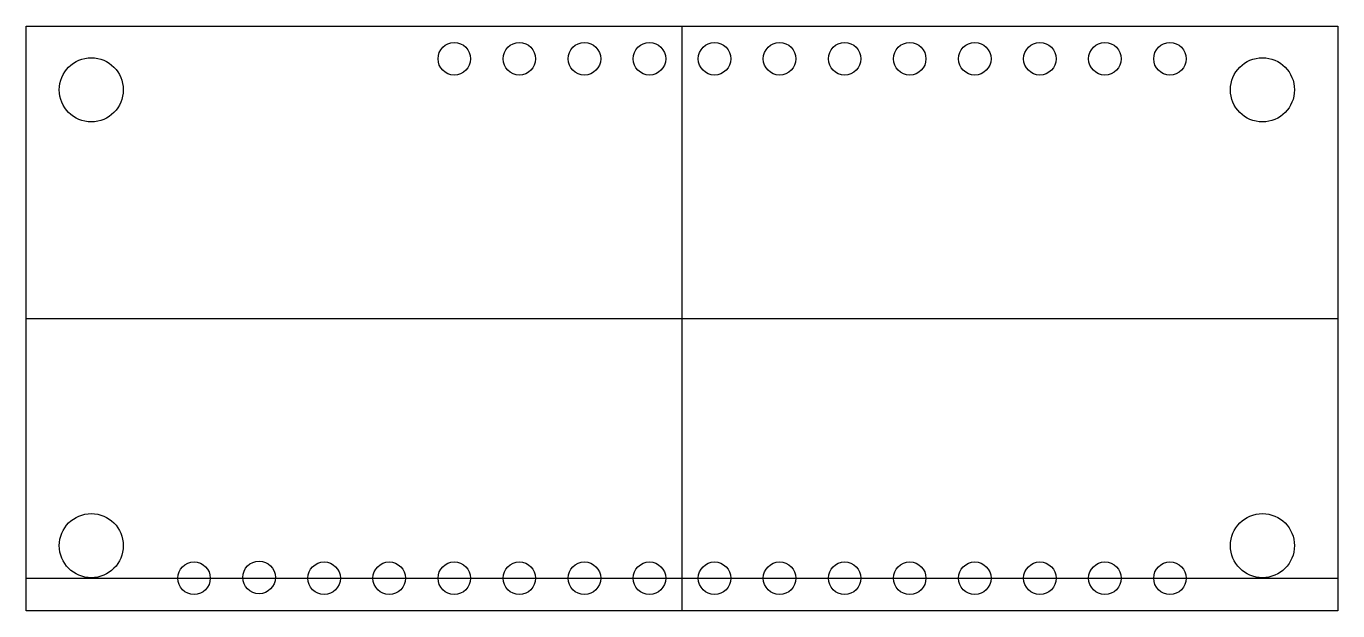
# Model space of a CAD drawing. Header units: millimetres. Extents: x 0 to 51.2, y 0 to 22.8.
import ezdxf

# ---------------------------------------------------------------- set-up
doc = ezdxf.new("R2010")
doc.units = ezdxf.units.MM
doc.layers.get('0').update_dxf_attribs({"linetype": 'CONTINUOUS'})

msp = doc.modelspace()

# ---------------------------------------------------------------- linework, layer by layer
for p, q in [((25.6, 22.8), (25.6, 0)), ((0, 11.4), (51.2, 11.4)), ((0, 1.27), (51.2, 1.27))]:
    msp.add_line(p, q)
msp.add_lwpolyline([(51.2, 0), (0, 0), (0, 22.8), (51.2, 22.8)], close=True)
for centre, radius in [((16.71, 21.53), 0.635), ((19.25, 21.53), 0.635), ((21.79, 21.53), 0.635), ((24.33, 21.53), 0.635), ((26.87, 21.53), 0.635), ((29.41, 21.53), 0.635), ((31.95, 21.53), 0.635), ((34.49, 21.53), 0.635), ((37.03, 21.53), 0.635), ((39.57, 21.53), 0.635), ((42.11, 21.53), 0.635), ((44.65, 21.53), 0.635), ((2.54, 20.32), 1.25), ((48.26, 20.32), 1.25), ((2.54, 2.54), 1.25), ((48.26, 2.54), 1.25), ((6.55, 1.27), 0.635), ((9.09, 1.3), 0.635), ((11.63, 1.27), 0.635), ((14.17, 1.27), 0.635), ((16.71, 1.27), 0.635), ((19.25, 1.27), 0.635), ((21.79, 1.27), 0.635), ((24.33, 1.27), 0.635), ((26.87, 1.27), 0.635), ((29.41, 1.27), 0.635), ((31.95, 1.27), 0.635), ((34.49, 1.27), 0.635), ((37.03, 1.27), 0.635), ((39.57, 1.27), 0.635), ((42.11, 1.27), 0.635), ((44.65, 1.27), 0.635)]:
    msp.add_circle(centre, radius)

doc.saveas('drawing.dxf')
